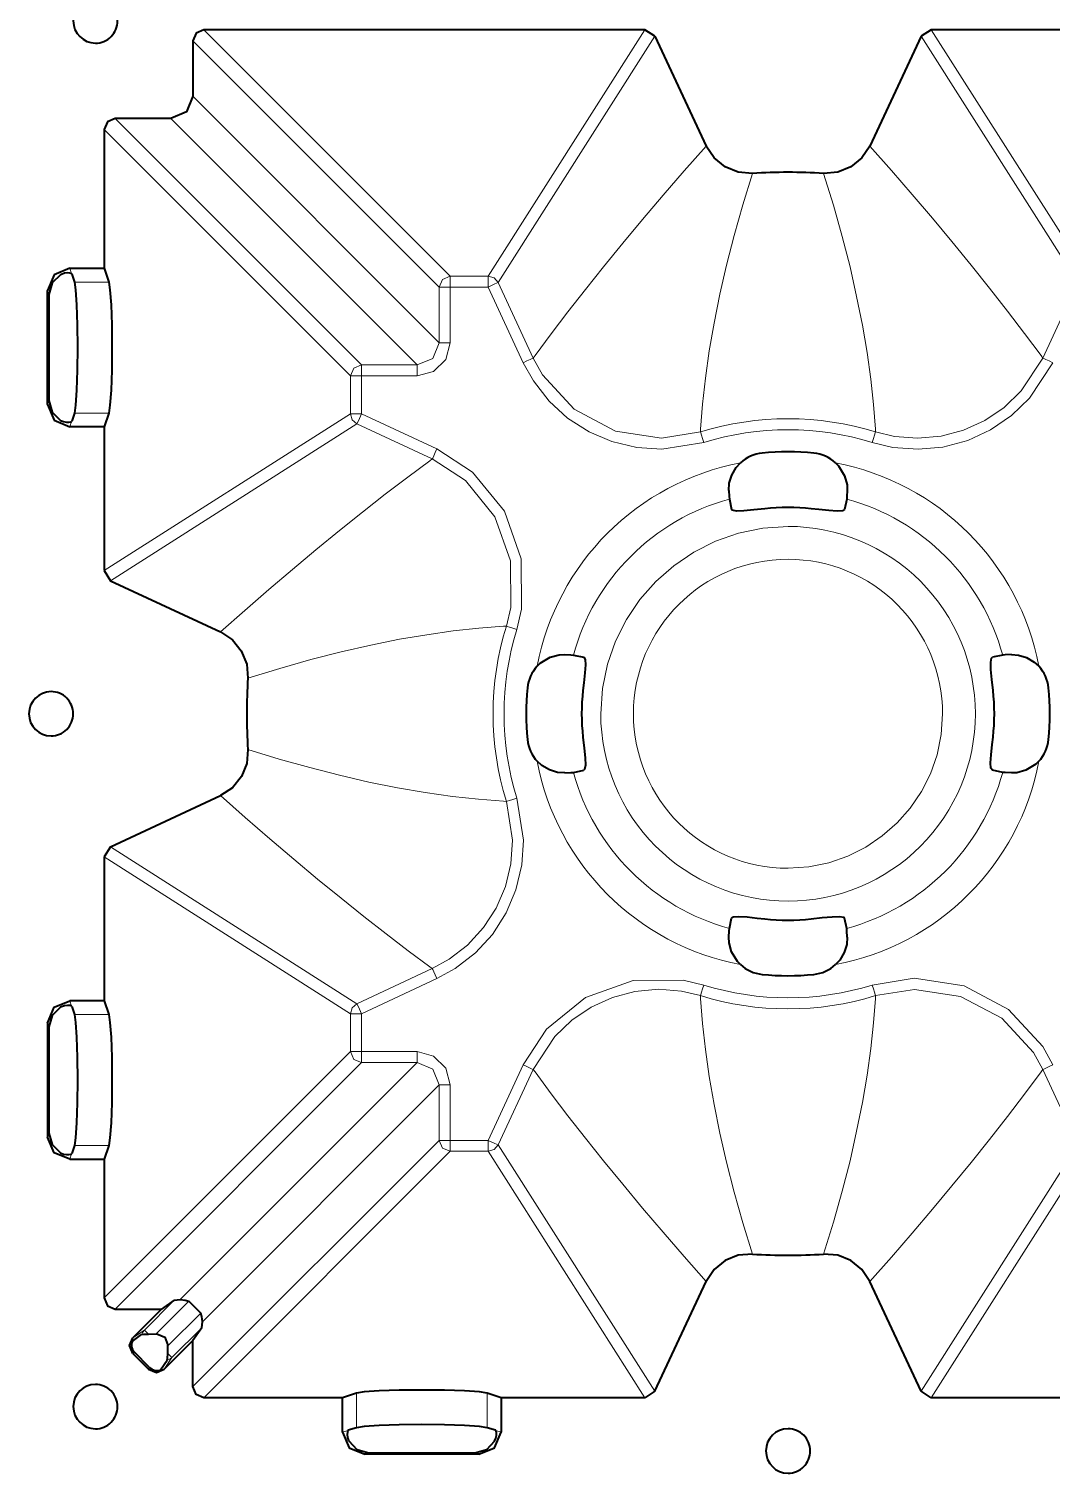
# Model space of a CAD drawing. Header units: millimetres. Extents: x 0 to 2941, y -405 to 1422.
# Drawn here: x 703.1 to 795.3, y 707.2 to 837.5 of the extents above; entities that cross this region are included whole.
import ezdxf

# ---------------------------------------------------------------- set-up
doc = ezdxf.new("R2010")
doc.units = ezdxf.units.MM
doc.layers.add('FINE', color=9, linetype='Continuous')
doc.layers.add('OUTLINE', color=7, linetype='Continuous')

msp = doc.modelspace()

# ---------------------------------------------------------------- linework, layer by layer
at = {"layer": 'FINE', "lineweight": 9}
for p, q in [((741.09, 815.17), (718.86, 837.39)), ((758.66, 837.39), (744.5, 815.17)), ((745.41, 814.59), (759.56, 836.81)), ((783.57, 836.81), (797.73, 814.59)), ((798.63, 815.17), (784.47, 837.39)), ((717.87, 836.39), (740.09, 814.17)), ((740.09, 809.16), (717.87, 831.39)), ((733.09, 807.17), (710.86, 829.39)), ((715.87, 829.39), (738.1, 807.17)), ((706.9, 815.4), (706.75, 815.88)), ((710.27, 814.64), (707.17, 814.64)), ((745.41, 814.59), (748.58, 807.78)), ((794.56, 807.78), (797.73, 814.59)), ((704.76, 813.87), (704.88, 813.52)), ((740.09, 809.16), (740.09, 814.17)), ((747.67, 807.36), (744.5, 814.17)), ((748.58, 807.78), (748.74, 808)), ((794.4, 808), (794.56, 807.78)), ((732.09, 802.76), (732.09, 806.17)), ((704.88, 803.94), (704.76, 803.59)), ((707.17, 802.82), (710.27, 802.82)), ((732.09, 802.76), (709.87, 788.6)), ((706.75, 801.58), (706.9, 802.06)), ((710.44, 787.69), (732.67, 801.85)), ((739.47, 798.68), (732.67, 801.85)), ((763.68, 801.36), (763.66, 801.11)), ((779.47, 801.11), (779.46, 801.36)), ((739.26, 798.52), (739.47, 798.68)), ((746.15, 783.59), (745.9, 783.58)), ((745.9, 767.8), (746.15, 767.79)), ((732.67, 749.53), (710.44, 763.69)), ((709.87, 762.78), (732.09, 748.62)), ((732.67, 749.53), (739.47, 752.7)), ((739.89, 751.8), (733.09, 748.62)), ((739.47, 752.7), (739.26, 752.86)), ((706.75, 749.8), (706.9, 749.32)), ((763.66, 750.27), (763.68, 750.02)), ((779.46, 750.02), (779.47, 750.27)), ((707.17, 748.56), (710.27, 748.56)), ((732.09, 745.21), (732.09, 748.62)), ((733.09, 748.62), (733.09, 745.21)), ((704.88, 747.44), (704.76, 747.79)), ((732.09, 745.21), (709.87, 722.99)), ((710.86, 721.99), (733.09, 744.22)), ((738.1, 744.22), (716.72, 722.84)), ((733.09, 745.21), (738.1, 745.21)), ((738.1, 744.22), (733.09, 744.22)), ((748.58, 743.6), (745.41, 736.79)), ((748.74, 743.38), (748.58, 743.6)), ((794.56, 743.6), (794.4, 743.38)), ((797.73, 736.79), (794.56, 743.6)), ((740.09, 742.22), (718.72, 720.84)), ((741.09, 742.22), (741.09, 737.21)), ((704.76, 737.51), (704.88, 737.86)), ((710.27, 736.74), (707.17, 736.74)), ((741.09, 736.22), (718.86, 713.99)), ((758.66, 713.99), (744.5, 736.22)), ((745.41, 736.79), (759.56, 714.57)), ((783.57, 714.57), (797.73, 736.79)), ((798.63, 736.22), (784.47, 713.99)), ((706.9, 735.98), (706.75, 735.5)), ((713.49, 720.09), (716.19, 722.8)), ((717.51, 722.7), (714.55, 719.74)), ((718.57, 721.63), (715.62, 718.67)), ((715.97, 717.61), (718.67, 720.31)), ((712.59, 718.08), (712.44, 717.98)), ((713.96, 716.72), (713.86, 716.57)), ((715.28, 716.57), (715.97, 717.61)), ((732.62, 714.4), (732.62, 711.29)), ((744.43, 711.29), (744.43, 714.4)), ((731.86, 711.03), (731.38, 710.87)), ((745.68, 710.87), (745.19, 711.03)), ((733.39, 708.89), (733.74, 709)), ((743.31, 709), (743.67, 708.89))]:
    msp.add_line(p, q, dxfattribs=at)
for points in [[(709.87, 828.39), (732.09, 806.17), (732.39, 806.87), (733.09, 807.17), (738.1, 807.17)], [(764.19, 826.9), (762.21, 824.66), (760.29, 822.46), (758.44, 820.28), (756.65, 818.13), (754.92, 816.02), (753.28, 813.97), (751.71, 811.95), (750.19, 809.96), (748.74, 808)], [(794.4, 808), (792.91, 810), (791.37, 812.02), (789.76, 814.08), (788.09, 816.17), (786.36, 818.28), (784.59, 820.39), (782.77, 822.53), (780.89, 824.7), (778.95, 826.9)], [(763.68, 801.36), (763.85, 803.63), (764.11, 805.98), (764.45, 808.42), (764.89, 810.93), (765.41, 813.53), (766.01, 816.15), (766.7, 818.85), (767.49, 821.61), (768.36, 824.43)], [(774.77, 824.43), (775.66, 821.56), (776.46, 818.75), (777.16, 816.01), (777.76, 813.34), (778.28, 810.75), (778.7, 808.28), (779.03, 805.89), (779.29, 803.59), (779.46, 801.36)], [(740.09, 814.17), (740.39, 814.87), (741.09, 815.17), (744.5, 815.17)], [(741.09, 814.17), (741.09, 814.85), (741.09, 815.17)], [(744.5, 814.17), (744.5, 814.85), (744.5, 815.17)], [(744.5, 815.17), (745.04, 815.01), (745.41, 814.59)], [(744.5, 814.17), (745.12, 814.46), (745.41, 814.59)], [(741.09, 814.17), (740.4, 814.17), (740.09, 814.17)], [(744.5, 814.17), (741.09, 814.17), (741.09, 809.16)], [(741.09, 809.16), (740.69, 807.66), (739.59, 806.57), (738.1, 806.17)], [(738.1, 807.17), (739.51, 807.75), (740.09, 809.16)], [(741.09, 809.16), (740.4, 809.16), (740.09, 809.16)], [(747.67, 807.36), (748.01, 807.52), (748.3, 807.65), (748.49, 807.75), (748.58, 807.78)], [(748.58, 807.78), (749.42, 806.26), (752.28, 803.16), (755.99, 801.18), (760.15, 800.55), (763.66, 801.11)], [(779.47, 801.11), (781.17, 800.71), (783.25, 800.54), (785.38, 800.74), (787.39, 801.27), (789.34, 802.16), (791.07, 803.33), (792.61, 804.81), (794.56, 807.78)], [(795.46, 807.36), (795.13, 807.52), (794.84, 807.65), (794.64, 807.75), (794.56, 807.78)], [(733.09, 806.17), (733.09, 806.85), (733.09, 807.17)], [(738.1, 806.17), (738.1, 806.85), (738.1, 807.17)], [(763.96, 800.16), (760.17, 799.55), (757.93, 799.7), (755.68, 800.24), (753.61, 801.12), (751.67, 802.37), (750.01, 803.89), (748.59, 805.71), (747.67, 807.36)], [(795.46, 807.36), (793.36, 804.15), (791.74, 802.59), (789.83, 801.29), (787.79, 800.35), (785.55, 799.75), (783.32, 799.55), (781.01, 799.72), (779.17, 800.16)], [(733.09, 806.17), (732.4, 806.17), (732.09, 806.17)], [(738.1, 806.17), (733.09, 806.17), (733.09, 802.76), (739.89, 799.58)], [(733.09, 802.76), (732.4, 802.76), (732.09, 802.76)], [(732.67, 801.85), (732.25, 802.22), (732.09, 802.76)], [(733.09, 802.76), (732.8, 802.13), (732.67, 801.85)], [(763.96, 800.16), (763.85, 800.51), (763.76, 800.81), (763.69, 801.02), (763.66, 801.11)], [(779.17, 800.16), (779.28, 800.51), (779.38, 800.81), (779.44, 801.02), (779.47, 801.11)], [(739.89, 799.58), (739.74, 799.25), (739.6, 798.96), (739.51, 798.76), (739.47, 798.68)], [(746.15, 783.59), (746.55, 785.29), (746.52, 789.5), (745.1, 793.47), (742.45, 796.74), (739.47, 798.68)], [(739.89, 799.58), (743.11, 797.49), (745.97, 793.96), (747.5, 789.68), (747.53, 785.13), (747.1, 783.3)], [(739.26, 798.52), (737.26, 797.04), (735.23, 795.49), (733.18, 793.88), (731.09, 792.21), (728.97, 790.48), (726.86, 788.72), (724.72, 786.9), (722.55, 785.01), (720.36, 783.07)], [(722.83, 778.9), (725.7, 779.78), (728.51, 780.58), (731.25, 781.28), (733.91, 781.89), (736.5, 782.41), (738.97, 782.82), (741.36, 783.16), (743.67, 783.41), (745.9, 783.58)], [(747.1, 783.3), (746.75, 783.41), (746.44, 783.5), (746.23, 783.57), (746.15, 783.59)], [(745.9, 767.8), (743.63, 767.98), (741.28, 768.23), (738.84, 768.58), (736.32, 769.01), (733.73, 769.53), (731.1, 770.14), (728.41, 770.83), (725.65, 771.61), (722.83, 772.48)], [(720.36, 768.31), (722.59, 766.33), (724.8, 764.42), (726.98, 762.56), (729.12, 760.77), (731.24, 759.05), (733.29, 757.41), (735.31, 755.83), (737.3, 754.32), (739.26, 752.86)], [(739.47, 752.7), (741, 753.55), (742.65, 754.82), (744.1, 756.4), (745.23, 758.15), (746.07, 760.12), (746.56, 762.14), (746.71, 764.28), (746.15, 767.79)], [(747.1, 768.08), (747.71, 764.3), (747.56, 762.05), (747.02, 759.8), (746.14, 757.73), (744.89, 755.79), (743.37, 754.13), (741.54, 752.71), (739.89, 751.8)], [(747.1, 768.08), (746.75, 767.97), (746.44, 767.88), (746.23, 767.81), (746.15, 767.79)], [(739.89, 751.8), (739.74, 752.13), (739.6, 752.42), (739.51, 752.62), (739.47, 752.7)], [(779.17, 751.22), (782.96, 751.83), (787.46, 751.15), (791.47, 749.01), (794.55, 745.67), (795.46, 744.02)], [(747.67, 744.02), (749.77, 747.23), (753.3, 750.09), (757.58, 751.63), (762.12, 751.66), (763.96, 751.22)], [(763.66, 750.27), (761.96, 750.67), (759.89, 750.84), (757.75, 750.64), (755.74, 750.11), (753.79, 749.22), (752.07, 748.06), (750.52, 746.57), (748.58, 743.6)], [(763.66, 750.27), (763.69, 750.36), (763.76, 750.57), (763.85, 750.87), (763.96, 751.22)], [(779.47, 750.27), (779.44, 750.36), (779.38, 750.57), (779.28, 750.87), (779.17, 751.22)], [(794.56, 743.6), (793.71, 745.12), (790.86, 748.22), (787.14, 750.2), (782.98, 750.83), (779.47, 750.27)], [(732.09, 748.62), (732.25, 749.16), (732.67, 749.53)], [(733.09, 748.62), (732.8, 749.25), (732.67, 749.53)], [(763.68, 750.02), (763.85, 747.75), (764.11, 745.4), (764.45, 742.96), (764.89, 740.45), (765.41, 737.85), (766.01, 735.23), (766.7, 732.53), (767.49, 729.77), (768.36, 726.95)], [(774.77, 726.95), (775.66, 729.83), (776.46, 732.63), (777.16, 735.37), (777.76, 738.04), (778.28, 740.63), (778.7, 743.1), (779.03, 745.49), (779.29, 747.8), (779.46, 750.02)], [(733.09, 748.62), (732.4, 748.62), (732.09, 748.62)], [(733.09, 745.21), (732.4, 745.21), (732.09, 745.21)], [(733.09, 744.22), (732.39, 744.51), (732.09, 745.21)], [(733.09, 745.21), (733.09, 744.53), (733.09, 744.22)], [(738.1, 745.21), (739.59, 744.81), (740.69, 743.72), (741.09, 742.22)], [(738.1, 745.21), (738.1, 744.53), (738.1, 744.22)], [(740.09, 742.22), (739.51, 743.63), (738.1, 744.22)], [(741.09, 737.21), (744.5, 737.21), (747.67, 744.02)], [(748.58, 743.6), (748.49, 743.64), (748.3, 743.73), (748.01, 743.86), (747.67, 744.02)], [(794.56, 743.6), (794.64, 743.64), (794.84, 743.73), (795.13, 743.86), (795.46, 744.02)], [(764.19, 724.48), (762.21, 726.72), (760.29, 728.93), (758.44, 731.1), (756.65, 733.25), (754.92, 735.36), (753.28, 737.41), (751.71, 739.43), (750.19, 741.42), (748.74, 743.38)], [(794.4, 743.38), (792.91, 741.39), (791.37, 739.36), (789.76, 737.3), (788.09, 735.21), (786.36, 733.1), (784.59, 730.99), (782.77, 728.85), (780.89, 726.68), (778.95, 724.48)], [(717.87, 714.99), (740.09, 737.21), (740.09, 742.22)], [(741.09, 742.22), (740.4, 742.22), (740.09, 742.22)], [(741.09, 737.21), (740.4, 737.21), (740.09, 737.21)], [(744.5, 736.22), (741.09, 736.22), (740.39, 736.51), (740.09, 737.21)], [(741.09, 736.22), (741.09, 736.53), (741.09, 737.21)], [(745.41, 736.79), (745.12, 736.92), (744.5, 737.21)], [(744.5, 736.22), (744.5, 736.53), (744.5, 737.21)], [(745.41, 736.79), (745.04, 736.37), (744.5, 736.22)], [(712.45, 719.4), (713.49, 720.09), (713.34, 719.91), (713.24, 719.69)], [(713.85, 719.73), (713.59, 719.99), (713.49, 720.09)], [(715.61, 717.97), (715.87, 717.71), (715.97, 717.61)], [(715.97, 717.61), (715.78, 717.46), (715.56, 717.37)]]:
    msp.add_lwpolyline(points, dxfattribs=at)
for points in [[(779.47, 801.11, 0.151872), (763.66, 801.11)], [(779.17, 800.16, 0.151867), (763.96, 800.16)], [(767.28, 798.32, 0.308312), (748.93, 779.98)], [(794.2, 779.98, 0.308308), (775.86, 798.32)], [(766.28, 795.06, 0.265411), (752.2, 780.98)], [(790.94, 780.98, 0.265413), (776.86, 795.06)], [(746.15, 783.59, 0.151875), (746.15, 767.79)], [(747.1, 783.3, 0.151875), (747.1, 768.08)], [(748.93, 771.4, 0.308303), (767.28, 753.06)], [(775.86, 753.06, 0.308301), (794.2, 771.4)], [(752.2, 770.4, 0.265416), (766.28, 756.32)], [(776.86, 756.32, 0.265411), (790.94, 770.4)], [(763.96, 751.22, 0.151862), (779.17, 751.22)], [(763.66, 750.27, 0.151877), (779.47, 750.27)]]:
    msp.add_lwpolyline(points, format="xyb", dxfattribs=at)
for points in [[(754.67, 775.69, 0.414214), (771.57, 758.79, 0.414214), (788.47, 775.69, 0.414214), (771.57, 792.59), (769.29, 792.43), (767.1, 791.98), (765.02, 791.25), (763.07, 790.27), (761.27, 789.05), (759.64, 787.62), (758.21, 785.99), (756.99, 784.19), (756, 782.24), (755.28, 780.16), (754.82, 777.97)], [(785.51, 775.69, 0.414215), (771.57, 789.63, 0.414212), (757.62, 775.69, 0.414212), (771.57, 761.75), (773.45, 761.87), (775.26, 762.25), (776.97, 762.85), (778.58, 763.66), (780.07, 764.67), (781.41, 765.85), (782.59, 767.19), (783.6, 768.68), (784.41, 770.28), (785.01, 772), (785.38, 773.81)]]:
    msp.add_lwpolyline(points, format="xyb", close=True, dxfattribs=at)
at = {"layer": 'OUTLINE', "lineweight": 40}
for p, q in [((759.56, 836.81), (758.66, 837.39)), ((759.56, 836.81), (764.19, 826.9)), ((783.57, 836.81), (778.95, 826.9)), ((784.47, 837.39), (783.57, 836.81)), ((824.27, 837.39), (784.47, 837.39)), ((717.87, 836.39), (717.87, 831.39)), ((715.87, 829.39), (710.86, 829.39)), ((709.87, 828.39), (709.87, 815.88)), ((706.75, 815.88), (709.87, 815.88)), ((709.87, 815.88), (710.27, 814.64)), ((706.93, 815.36), (706.9, 815.4)), ((706.93, 815.36), (707.17, 814.64)), ((704.76, 803.59), (704.76, 813.87)), ((704.88, 813.52), (704.88, 803.94)), ((707.17, 802.82), (706.93, 802.1)), ((710.27, 802.82), (709.87, 801.58)), ((709.87, 801.58), (706.75, 801.58)), ((706.9, 802.06), (706.93, 802.1)), ((709.87, 801.58), (709.87, 788.6)), ((766.28, 795.06), (766.47, 794.13)), ((776.86, 795.06), (776.67, 794.13)), ((709.87, 788.6), (710.44, 787.69)), ((752.2, 780.98), (753.13, 780.79)), ((790.94, 780.98), (790.01, 780.79)), ((752.2, 770.4), (753.13, 770.59)), ((790.94, 770.4), (790.01, 770.59)), ((710.44, 763.69), (720.36, 768.31)), ((710.44, 763.69), (709.87, 762.78)), ((709.87, 762.78), (709.87, 749.8)), ((766.28, 756.32), (766.47, 757.25)), ((776.86, 756.32), (776.67, 757.25)), ((709.87, 749.8), (706.75, 749.8)), ((706.93, 749.28), (706.9, 749.32)), ((706.93, 749.28), (707.17, 748.56)), ((709.87, 749.8), (710.27, 748.56)), ((704.76, 747.79), (704.76, 737.51)), ((704.88, 747.44), (704.88, 737.86)), ((707.17, 736.74), (706.93, 736.02)), ((710.27, 736.74), (709.87, 735.5)), ((706.75, 735.5), (709.87, 735.5)), ((706.9, 735.98), (706.93, 736.02)), ((709.87, 735.5), (709.87, 722.99)), ((759.56, 714.57), (764.19, 724.48)), ((783.57, 714.57), (778.95, 724.48)), ((710.86, 721.99), (715.04, 721.99)), ((715.04, 721.99), (712.45, 719.4)), ((716.19, 722.8), (715.04, 721.99)), ((716.19, 722.8), (716.72, 722.84)), ((717.51, 722.7), (718.57, 721.63)), ((718.67, 720.31), (718.72, 720.84)), ((712.4, 719.06), (713.24, 719.69)), ((713.85, 719.73), (714.55, 719.74)), ((714.55, 719.74), (714.62, 719.74)), ((718.67, 720.31), (717.87, 719.16)), ((712.44, 717.98), (713.86, 716.57)), ((712.59, 718.08), (712.62, 718.06)), ((713.93, 716.74), (712.62, 718.06)), ((715.61, 717.97), (715.62, 718.67)), ((715.62, 718.67), (715.62, 718.74)), ((713.93, 716.74), (713.96, 716.72)), ((714.93, 716.52), (715.56, 717.37)), ((732.62, 714.4), (731.38, 713.99)), ((745.68, 713.99), (744.43, 714.4)), ((759.56, 714.57), (758.66, 713.99)), ((784.47, 713.99), (783.57, 714.57)), ((797.46, 713.99), (784.47, 713.99)), ((731.89, 711.06), (731.86, 711.03)), ((732.62, 711.29), (731.89, 711.06)), ((745.16, 711.06), (744.43, 711.29)), ((745.19, 711.03), (745.16, 711.06)), ((743.67, 708.89), (733.39, 708.89))]:
    msp.add_line(p, q, dxfattribs=at)
for points in [[(711.07, 838.19, 0.414226), (709.07, 840.19, 0.414201), (707.07, 838.19, 0.414201), (709.07, 836.19, 0.414226)], [(707.07, 775.69, 0.414226), (705.07, 777.69, 0.414201), (703.07, 775.69, 0.414201), (705.07, 773.69, 0.414226)], [(707.07, 713.19, 0.414201), (709.07, 711.19, 0.414226), (711.07, 713.19, 0.414226), (709.07, 715.19, 0.414201)], [(769.57, 709.19, 0.414201), (771.57, 707.19, 0.414226), (773.57, 709.19, 0.414226), (771.57, 711.19, 0.414201)]]:
    msp.add_lwpolyline(points, format="xyb", close=True, dxfattribs=at)
for points in [[(758.66, 837.39), (718.86, 837.39), (718.16, 837.1), (717.87, 836.39)], [(717.87, 831.39), (717.28, 829.98), (715.87, 829.39)], [(710.86, 829.39), (710.16, 829.1), (709.87, 828.39)], [(778.95, 826.9), (778.24, 825.83), (777.24, 825.02), (776.06, 824.54), (774.77, 824.43)], [(706.75, 815.88), (705.34, 815.29), (704.76, 813.87)], [(705.93, 815.3), (705.16, 814.56), (704.88, 813.52)], [(706.9, 815.4), (706.77, 815.45), (706.54, 815.46), (706.27, 815.43), (706.01, 815.33), (705.93, 815.3)], [(707.17, 814.64), (707.28, 813.93), (707.37, 812.59), (707.43, 810.78), (707.45, 808.73), (707.43, 806.68), (707.37, 804.87), (707.28, 803.53), (707.17, 802.82)], [(710.27, 814.64), (710.38, 813.93), (710.48, 812.59), (710.54, 810.78), (710.56, 808.73), (710.54, 806.68), (710.48, 804.87), (710.38, 803.53), (710.27, 802.82)], [(704.88, 803.94), (705.16, 802.9), (705.93, 802.16)], [(704.76, 803.59), (705.34, 802.17), (706.75, 801.58)], [(705.93, 802.16), (706.2, 802.05), (706.47, 802), (706.68, 802), (706.84, 802.04), (706.9, 802.06)], [(766.22, 795.84), (766.27, 796.49), (766.49, 797.22), (766.9, 797.91), (767.28, 798.32)], [(775.86, 798.32), (776.12, 798.05), (776.67, 797.16), (776.89, 796.34), (776.91, 795.84)], [(766.22, 795.84), (766.25, 795.29), (766.28, 795.06)], [(776.91, 795.84), (776.88, 795.29), (776.86, 795.06)], [(776.67, 794.13), (776.48, 794.01), (775.99, 793.98), (775.26, 794.02), (774.35, 794.12), (773.67, 794.19)], [(710.44, 787.69), (720.36, 783.07), (721.43, 782.36), (722.23, 781.37), (722.72, 780.18), (722.83, 778.9)], [(748.93, 779.98), (749.21, 780.25), (750.1, 780.79), (750.92, 781.01), (751.42, 781.03), (751.97, 781), (752.2, 780.98)], [(753.13, 780.79), (753.25, 780.6), (753.28, 780.11), (753.23, 779.38), (753.14, 778.47), (753.06, 777.79)], [(790.07, 777.79), (789.96, 778.79), (789.88, 779.67), (789.86, 780.34), (789.92, 780.72), (790.01, 780.79)], [(791.72, 781.03), (791.16, 781), (790.94, 780.98)], [(791.72, 781.03), (792.37, 780.99), (793.1, 780.77), (793.79, 780.36), (794.2, 779.98)], [(753.06, 773.59), (753.17, 772.59), (753.26, 771.71), (753.28, 771.04), (753.21, 770.67), (753.13, 770.59)], [(790.01, 770.59), (789.88, 770.78), (789.85, 771.27), (789.9, 772), (789.99, 772.91), (790.07, 773.59)], [(722.83, 772.48), (722.72, 771.21), (722.24, 770.02), (721.43, 769.02), (720.36, 768.31)], [(751.42, 770.35), (750.77, 770.39), (750.04, 770.62), (749.35, 771.02), (748.93, 771.4)], [(794.2, 771.4), (793.92, 771.14), (793.03, 770.59), (792.22, 770.37), (791.72, 770.35), (791.16, 770.38), (790.94, 770.4)], [(751.42, 770.35), (751.97, 770.38), (752.2, 770.4)], [(766.47, 757.25), (766.66, 757.37), (767.14, 757.4), (767.87, 757.36), (768.79, 757.26), (769.46, 757.19)], [(773.67, 757.19), (774.66, 757.3), (775.55, 757.38), (776.22, 757.4), (776.59, 757.33), (776.67, 757.25)], [(767.28, 753.06), (767.01, 753.33), (766.46, 754.22), (766.25, 755.04), (766.22, 755.54), (766.25, 756.1), (766.28, 756.32)], [(776.91, 755.54), (776.88, 756.1), (776.86, 756.32)], [(776.91, 755.54), (776.86, 754.89), (776.64, 754.16), (776.23, 753.47), (775.86, 753.06)], [(704.76, 747.79), (705.34, 749.21), (706.75, 749.8)], [(705.93, 749.22), (705.16, 748.48), (704.88, 747.44)], [(706.9, 749.32), (706.77, 749.37), (706.54, 749.38), (706.27, 749.35), (706.01, 749.25), (705.93, 749.22)], [(707.17, 748.56), (707.28, 747.85), (707.37, 746.51), (707.43, 744.7), (707.45, 742.65), (707.43, 740.6), (707.37, 738.79), (707.28, 737.45), (707.17, 736.74)], [(710.27, 748.56), (710.38, 747.85), (710.48, 746.51), (710.54, 744.7), (710.56, 742.65), (710.54, 740.6), (710.48, 738.79), (710.38, 737.45), (710.27, 736.74)], [(706.75, 735.5), (705.34, 736.09), (704.76, 737.51)], [(704.88, 737.86), (705.16, 736.82), (705.93, 736.08)], [(705.93, 736.08), (706.2, 735.97), (706.47, 735.92), (706.68, 735.92), (706.84, 735.96), (706.9, 735.98)], [(768.36, 726.95), (767.08, 726.85), (765.9, 726.36), (764.9, 725.55), (764.19, 724.48)], [(778.95, 724.48), (778.24, 725.55), (777.24, 726.36), (776.06, 726.84), (774.77, 726.95)], [(709.87, 722.99), (710.16, 722.28), (710.86, 721.99)], [(716.72, 722.84), (717.18, 722.8), (717.51, 722.7)], [(718.72, 720.84), (718.67, 721.31), (718.57, 721.63)], [(712.44, 717.98), (712.15, 718.69), (712.45, 719.4)], [(713.24, 719.69), (713.43, 719.72), (713.85, 719.73)], [(714.62, 719.74), (715.32, 719.45), (715.62, 718.74)], [(712.4, 719.06), (712.36, 718.98), (712.33, 718.8), (712.33, 718.59), (712.41, 718.35), (712.53, 718.15), (712.59, 718.08)], [(717.87, 714.99), (717.87, 719.16), (715.28, 716.57)], [(715.56, 717.37), (715.59, 717.55), (715.61, 717.97)], [(713.86, 716.57), (714.57, 716.28), (715.28, 716.57)], [(713.96, 716.72), (714.16, 716.56), (714.38, 716.47), (714.58, 716.45), (714.76, 716.46), (714.89, 716.49), (714.93, 716.52)], [(718.86, 713.99), (718.16, 714.28), (717.87, 714.99)], [(731.38, 710.87), (731.38, 713.99), (718.86, 713.99)], [(744.43, 714.4), (743.72, 714.51), (742.38, 714.6), (740.58, 714.66), (738.53, 714.68), (736.47, 714.66), (734.67, 714.6), (733.33, 714.51), (732.62, 714.4)], [(758.66, 713.99), (745.68, 713.99), (745.68, 710.87)], [(744.43, 711.29), (743.72, 711.4), (742.38, 711.49), (740.58, 711.55), (738.53, 711.57), (736.47, 711.55), (734.67, 711.49), (733.33, 711.4), (732.62, 711.29)], [(731.38, 710.87), (731.96, 709.47), (733.39, 708.89)], [(731.86, 711.03), (731.81, 710.89), (731.79, 710.66), (731.83, 710.39), (731.92, 710.13), (731.96, 710.06)], [(743.31, 709), (733.74, 709), (732.7, 709.28), (731.96, 710.06)], [(745.09, 710.06), (744.35, 709.28), (743.31, 709)], [(743.67, 708.89), (745.09, 709.47), (745.68, 710.87)], [(745.09, 710.06), (745.2, 710.33), (745.26, 710.59), (745.25, 710.81), (745.22, 710.97), (745.19, 711.03)]]:
    msp.add_lwpolyline(points, dxfattribs=at)
for points in [[(774.77, 824.43, 0.032838), (768.36, 824.43), (767.08, 824.54), (765.9, 825.02), (764.9, 825.83), (764.19, 826.9)], [(769.23, 799.2, 0.163052), (767.28, 798.32)], [(773.9, 799.2, 0.049495), (769.23, 799.2)], [(775.86, 798.32, 0.163027), (773.9, 799.2)], [(773.67, 794.19, 0.056637), (769.46, 794.19), (768.47, 794.08), (767.58, 794), (766.92, 793.98), (766.54, 794.05), (766.47, 794.13)], [(748.93, 779.98, 0.162946), (748.06, 778.02)], [(795.08, 778.02, 0.162988), (794.2, 779.98)], [(722.83, 778.9, 0.032876), (722.83, 772.48)], [(748.06, 778.02, 0.049501), (748.06, 773.36)], [(753.06, 777.79, 0.056678), (753.06, 773.59)], [(790.07, 773.59, 0.05664), (790.07, 777.79)], [(794.2, 771.4, 0.16299), (795.08, 773.36, 0.049523), (795.08, 778.02)], [(748.06, 773.36, 0.162928), (748.93, 771.4)], [(769.46, 757.19, 0.056644), (773.67, 757.19)], [(767.28, 753.06, 0.163027), (769.23, 752.18, 0.049495), (773.9, 752.18)], [(773.9, 752.18, 0.163058), (775.86, 753.06)], [(768.36, 726.95, 0.032878), (774.77, 726.95)]]:
    msp.add_lwpolyline(points, format="xyb", dxfattribs=at)

doc.saveas('drawing.dxf')
